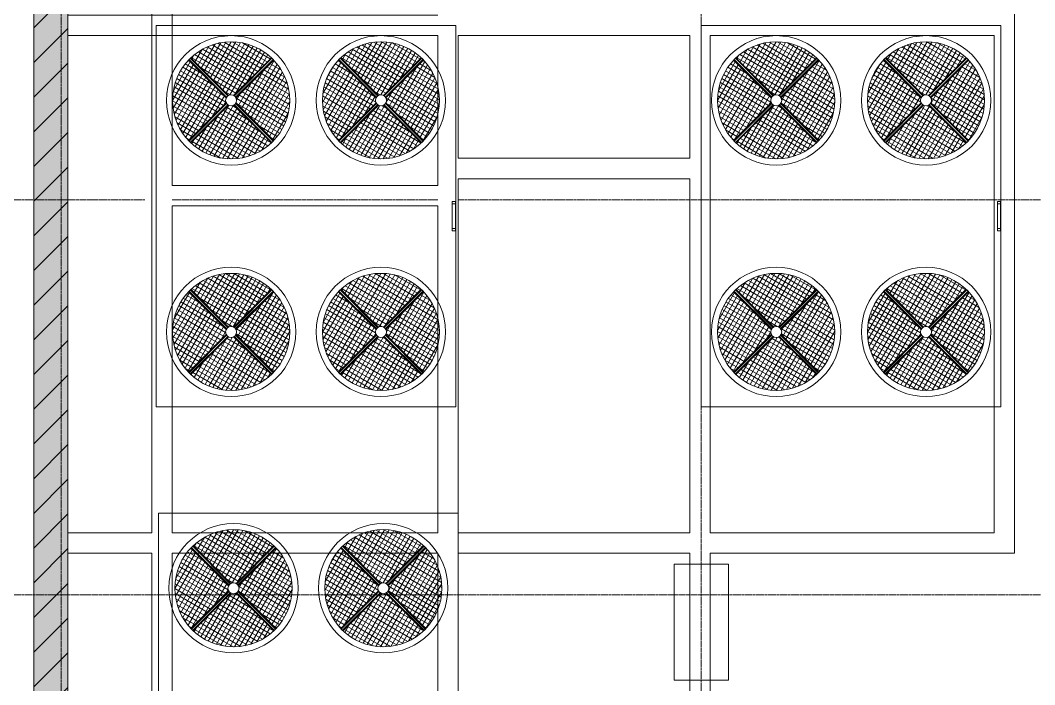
# Model space of a CAD drawing. Header units: millimetres. Extents: x 1499747 to 4341325, y -28481 to 441852.
# Drawn here: x 4232344 to 4239792, y 384705 to 389582 of the extents above; entities that cross this region are included whole.
import ezdxf

# ---------------------------------------------------------------- set-up
doc = ezdxf.new("R2010")
doc.units = ezdxf.units.MM
doc.header["$MEASUREMENT"] = 0
doc.linetypes.add('CENTER2', pattern=[28.575, 19.05, -3.175, 3.175, -3.175])
for name, color, linetype, lineweight in [('13 этаж_25_АР 06.03 custom_70_12 этаж_13_Интерьер - Мебель_Ном._пера__5_Ном._пера__5', 5, 'Continuous', 18), ('13 этаж_25_АР 06.03 custom_70_12 этаж_13_Интерьер - Мебель_Ном._пера__8_Ном._пера__8', 8, 'Continuous', 18), ('13 этаж_25_АР 06.03 custom_70__8 hatch_Ном._пера__8_Ном._пера__8', 8, 'Continuous', 18), ('13 этаж_25_АР 06.03 custom_70__Оси_Ном._пера__8_Ном._пера__8', 8, 'Continuous', 18), ('13 этаж_25_АР 06.03 custom_70_Defpoints_Ном._пера__7_Ном._пера__7', 7, 'Continuous', 18), ('13 этаж_25_АР 06.03 custom_70_мет. конструкции_Ном._пера__5_Ном._пера__5', 5, 'Continuous', 18), ('13 этаж_25_АР 06.03 custom_70_ОВОРУДОВАНИЕ_Ном._пера__6_Ном._пера__6', 6, 'Continuous', 18), ('13 этаж_25_АР 06.03 custom_70_парапет 2_Ном._пера__8_Ном._пера__8', 8, 'Continuous', 18), ('13 этаж_25_Конструктив - Стены Ненесущие Газоблок_Ном._пера__169_Ном._пера__83', 83, 'Continuous', 18), ('13 этаж_25_Конструктив - Стены Ненесущие Газоблок_Ном._пера__47_Ном._пера__7', 7, 'Continuous', 18)]:
    doc.layers.add(name, color=color, linetype=linetype, lineweight=lineweight)
pattern_1 = [(45, (4055820.33, 214029.1), (42.09495, 154.348152), [198.4375, -39.6875, 0, -39.6875])]
pattern_2 = [(150, (4233593.817, 386537.91), (15.60195, 27.02337), []), (240, (4233593.817, 386537.91), (-27.02337, 15.60195), [])]
pattern_3 = [(150, (4233593.817, 386537.91), (15.60195, 27.02337), []), (240, (4233593.817, 386537.91), (-27.02337, 15.60195), [])]
pattern_4 = [(150, (4233693.817, 386537.91), (15.60195, 27.02337), []), (240, (4233693.817, 386537.91), (-27.02337, 15.60195), [])]
pattern_5 = [(150, (4233693.817, 386537.91), (15.60195, 27.02337), []), (240, (4233693.817, 386537.91), (-27.02337, 15.60195), [])]
pattern_6 = [(150, (4237596.007, 386537.91), (15.60195, 27.02337), []), (240, (4237596.007, 386537.91), (-27.02337, 15.60195), [])]
pattern_7 = [(150, (4237596.007, 386537.91), (15.60195, 27.02337), []), (240, (4237596.007, 386537.91), (-27.02337, 15.60195), [])]
pattern_8 = [(150, (4237696.007, 386537.91), (15.60195, 27.02337), []), (240, (4237696.007, 386537.91), (-27.02337, 15.60195), [])]
pattern_9 = [(150, (4237696.007, 386537.91), (15.60195, 27.02337), []), (240, (4237696.007, 386537.91), (-27.02337, 15.60195), [])]
pattern_10 = [(150, (4233611.19, 382956.438), (15.60195, 27.02337), []), (240, (4233611.19, 382956.438), (-27.02337, 15.60195), [])]
pattern_11 = [(150, (4233611.19, 382956.438), (15.60195, 27.02337), []), (240, (4233611.19, 382956.438), (-27.02337, 15.60195), [])]
pattern_12 = [(150, (4233711.19, 382956.438), (15.60195, 27.02337), []), (240, (4233711.19, 382956.438), (-27.02337, 15.60195), [])]
pattern_13 = [(150, (4233711.19, 382956.438), (15.60195, 27.02337), []), (240, (4233711.19, 382956.438), (-27.02337, 15.60195), [])]

msp = doc.modelspace()

# ---------------------------------------------------------------- hatches: boundary and pattern name
at = {"layer": '13 этаж_25_АР 06.03 custom_70__8 hatch_Ном._пера__8_Ном._пера__8', "linetype": 'Continuous', "true_color": 0xc7c8ca}
h = msp.add_hatch(dxfattribs=at)
h.set_pattern_fill('ANSI36_0046_0019', color=9, style=0, pattern_type=2)
h.set_pattern_definition(pattern_1)
h.paths.add_polyline_path([(4232443.7, 382064.7), (4232644, 382064.7), (4232644, 393714.7), (4232443.8, 393714.7)])
h = msp.add_hatch(dxfattribs=at)
h.set_pattern_fill('ANSI36_0046_0019', color=9, style=0, pattern_type=2)
h.set_pattern_definition(pattern_1)
h.paths.add_polyline_path([(4232644, 393714.7), (4232644, 377964.7), (4232644.2, 377964.7), (4232644.2, 377714.8), (4232693.7, 377714.8), (4232693.7, 393714.7)])
at = {"layer": '13 этаж_25_АР 06.03 custom_70_ОВОРУДОВАНИЕ_Ном._пера__6_Ном._пера__6', "linetype": 'Continuous', "true_color": 0xc7c8ca}
h = msp.add_hatch(dxfattribs=at)
h.set_pattern_fill('NET_0046_0019', color=9, style=0, pattern_type=2)
h.set_pattern_definition(pattern_2)
h.paths.add_polyline_path([(4233873.2, 389030.7, -0.243355), (4233910.4, 389030.7), (4234187, 389307.3, 0.397572), (4233596.6, 389307.3)])
h = msp.add_hatch(dxfattribs=at)
h.set_pattern_fill('NET_0046_0019', color=9, style=0, pattern_type=2)
h.set_pattern_definition(pattern_4)
h.paths.add_polyline_path([(4235010.4, 389030.7), (4235287, 389307.3, 0.397572), (4234696.6, 389307.3), (4234973.2, 389030.7, -0.243355)])
h = msp.add_hatch(dxfattribs=at)
h.set_pattern_fill('NET_0046_0019', color=9, style=0, pattern_type=2)
h.set_pattern_definition(pattern_6)
h.paths.add_polyline_path([(4237875.4, 389030.7, -0.243355), (4237912.6, 389030.7), (4238189.2, 389307.3, 0.397572), (4237598.8, 389307.3)])
h = msp.add_hatch(dxfattribs=at)
h.set_pattern_fill('NET_0046_0019', color=9, style=0, pattern_type=2)
h.set_pattern_definition(pattern_8)
h.paths.add_polyline_path([(4239012.6, 389030.7), (4239289.2, 389307.3, 0.397572), (4238698.8, 389307.3), (4238975.4, 389030.7, -0.243355)])
h = msp.add_hatch(dxfattribs=at)
h.set_pattern_fill('NET_0046_0019', color=9, style=0, pattern_type=2)
h.set_pattern_definition(pattern_3)
h.paths.add_polyline_path([(4233579.2, 389290, 0.191496), (4233461.8, 388994.7, 0.191496), (4233579.2, 388699.5), (4233855.8, 388976.1, -0.119927), (4233851.3, 388994.7, -0.119927), (4233855.8, 389013.4)])
h = msp.add_hatch(dxfattribs=at)
h.set_pattern_fill('NET_0046_0019', color=9, style=0, pattern_type=2)
h.set_pattern_definition(pattern_3)
h.paths.add_polyline_path([(4234204.4, 388699.5, 0.191496), (4234321.8, 388994.7, 0.191496), (4234204.4, 389290), (4233927.8, 389013.4, -0.119927), (4233932.3, 388994.7, -0.119927), (4233927.8, 388976.1)])
h = msp.add_hatch(dxfattribs=at)
h.set_pattern_fill('NET_0046_0019', color=9, style=0, pattern_type=2)
h.set_pattern_definition(pattern_5)
h.paths.add_polyline_path([(4234679.2, 388699.5), (4234955.8, 388976.1, -0.119927), (4234951.3, 388994.7, -0.119927), (4234955.8, 389013.4), (4234679.2, 389290, 0.191496), (4234561.8, 388994.7, 0.191496)])
h = msp.add_hatch(dxfattribs=at)
h.set_pattern_fill('NET_0046_0019', color=9, style=0, pattern_type=2)
h.set_pattern_definition(pattern_5)
h.paths.add_polyline_path([(4235304.4, 389290), (4235027.8, 389013.4, -0.119927), (4235032.3, 388994.7, -0.119927), (4235027.8, 388976.1), (4235304.4, 388699.5, 0.191496), (4235421.8, 388994.7, 0.191496)])
h = msp.add_hatch(dxfattribs=at)
h.set_pattern_fill('NET_0046_0019', color=9, style=0, pattern_type=2)
h.set_pattern_definition(pattern_7)
h.paths.add_polyline_path([(4237581.4, 389290, 0.191496), (4237464, 388994.7, 0.191496), (4237581.4, 388699.5), (4237858, 388976.1, -0.119927), (4237853.5, 388994.7, -0.119927), (4237858, 389013.4)])
h = msp.add_hatch(dxfattribs=at)
h.set_pattern_fill('NET_0046_0019', color=9, style=0, pattern_type=2)
h.set_pattern_definition(pattern_7)
h.paths.add_polyline_path([(4238206.6, 388699.5, 0.191496), (4238324, 388994.7, 0.191496), (4238206.6, 389290), (4237930, 389013.4, -0.119927), (4237934.5, 388994.7, -0.119927), (4237930, 388976.1)])
h = msp.add_hatch(dxfattribs=at)
h.set_pattern_fill('NET_0046_0019', color=9, style=0, pattern_type=2)
h.set_pattern_definition(pattern_9)
h.paths.add_polyline_path([(4238681.4, 388699.5), (4238958, 388976.1, -0.119927), (4238953.5, 388994.7, -0.119927), (4238958, 389013.4), (4238681.4, 389290, 0.191496), (4238564, 388994.7, 0.191496)])
h = msp.add_hatch(dxfattribs=at)
h.set_pattern_fill('NET_0046_0019', color=9, style=0, pattern_type=2)
h.set_pattern_definition(pattern_9)
h.paths.add_polyline_path([(4239306.6, 389290), (4239030, 389013.4, -0.119927), (4239034.5, 388994.7, -0.119927), (4239030, 388976.1), (4239306.6, 388699.5, 0.191496), (4239424, 388994.7, 0.191496)])
h = msp.add_hatch(dxfattribs=at)
h.set_pattern_fill('NET_0046_0019', color=9, style=0, pattern_type=2)
h.set_pattern_definition(pattern_2)
h.paths.add_polyline_path([(4233596.6, 388682.1, 0.397572), (4234187, 388682.1), (4233910.4, 388958.7, -0.243355), (4233873.2, 388958.7)])
h = msp.add_hatch(dxfattribs=at)
h.set_pattern_fill('NET_0046_0019', color=9, style=0, pattern_type=2)
h.set_pattern_definition(pattern_4)
h.paths.add_polyline_path([(4235287, 388682.1), (4235010.4, 388958.7, -0.243355), (4234973.2, 388958.7), (4234696.6, 388682.1, 0.397572)])
h = msp.add_hatch(dxfattribs=at)
h.set_pattern_fill('NET_0046_0019', color=9, style=0, pattern_type=2)
h.set_pattern_definition(pattern_6)
h.paths.add_polyline_path([(4237598.8, 388682.1, 0.397572), (4238189.2, 388682.1), (4237912.6, 388958.7, -0.243355), (4237875.4, 388958.7)])
h = msp.add_hatch(dxfattribs=at)
h.set_pattern_fill('NET_0046_0019', color=9, style=0, pattern_type=2)
h.set_pattern_definition(pattern_8)
h.paths.add_polyline_path([(4239289.2, 388682.1), (4239012.6, 388958.7, -0.243355), (4238975.4, 388958.7), (4238698.8, 388682.1, 0.397572)])
h = msp.add_hatch(dxfattribs=at)
h.set_pattern_fill('NET_0046_0019', color=9, style=0, pattern_type=2)
h.set_pattern_definition(pattern_2)
h.paths.add_polyline_path([(4233596.6, 387607.3), (4233873.2, 387330.7, -0.243355), (4233910.4, 387330.7), (4234187, 387607.3, 0.397572)])
h = msp.add_hatch(dxfattribs=at)
h.set_pattern_fill('NET_0046_0019', color=9, style=0, pattern_type=2)
h.set_pattern_definition(pattern_4)
h.paths.add_polyline_path([(4235287, 387607.3, 0.397572), (4234696.6, 387607.3), (4234973.2, 387330.7, -0.243355), (4235010.4, 387330.7)])
h = msp.add_hatch(dxfattribs=at)
h.set_pattern_fill('NET_0046_0019', color=9, style=0, pattern_type=2)
h.set_pattern_definition(pattern_6)
h.paths.add_polyline_path([(4237598.8, 387607.3), (4237875.4, 387330.7, -0.243355), (4237912.6, 387330.7), (4238189.2, 387607.3, 0.397572)])
h = msp.add_hatch(dxfattribs=at)
h.set_pattern_fill('NET_0046_0019', color=9, style=0, pattern_type=2)
h.set_pattern_definition(pattern_8)
h.paths.add_polyline_path([(4239289.2, 387607.3, 0.397572), (4238698.8, 387607.3), (4238975.4, 387330.7, -0.243355), (4239012.6, 387330.7)])
h = msp.add_hatch(dxfattribs=at)
h.set_pattern_fill('NET_0046_0019', color=9, style=0, pattern_type=2)
h.set_pattern_definition(pattern_3)
h.paths.add_polyline_path([(4233579.2, 386999.5), (4233855.8, 387276.1, -0.119927), (4233851.3, 387294.7, -0.119927), (4233855.8, 387313.4), (4233579.2, 387590, 0.191496), (4233461.8, 387294.7, 0.191496)])
h = msp.add_hatch(dxfattribs=at)
h.set_pattern_fill('NET_0046_0019', color=9, style=0, pattern_type=2)
h.set_pattern_definition(pattern_3)
h.paths.add_polyline_path([(4234204.4, 387590), (4233927.8, 387313.4, -0.119927), (4233932.3, 387294.7, -0.119927), (4233927.8, 387276.1), (4234204.4, 386999.5, 0.191496), (4234321.8, 387294.7, 0.191496)])
h = msp.add_hatch(dxfattribs=at)
h.set_pattern_fill('NET_0046_0019', color=9, style=0, pattern_type=2)
h.set_pattern_definition(pattern_5)
h.paths.add_polyline_path([(4234679.2, 387590, 0.191496), (4234561.8, 387294.7, 0.191496), (4234679.2, 386999.5), (4234955.8, 387276.1, -0.119927), (4234951.3, 387294.7, -0.119927), (4234955.8, 387313.4)])
h = msp.add_hatch(dxfattribs=at)
h.set_pattern_fill('NET_0046_0019', color=9, style=0, pattern_type=2)
h.set_pattern_definition(pattern_5)
h.paths.add_polyline_path([(4235304.4, 386999.5, 0.191496), (4235421.8, 387294.7, 0.191496), (4235304.4, 387590), (4235027.8, 387313.4, -0.119927), (4235032.3, 387294.7, -0.119927), (4235027.8, 387276.1)])
h = msp.add_hatch(dxfattribs=at)
h.set_pattern_fill('NET_0046_0019', color=9, style=0, pattern_type=2)
h.set_pattern_definition(pattern_7)
h.paths.add_polyline_path([(4237581.4, 386999.5), (4237858, 387276.1, -0.119927), (4237853.5, 387294.7, -0.119927), (4237858, 387313.4), (4237581.4, 387590, 0.191496), (4237464, 387294.7, 0.191496)])
h = msp.add_hatch(dxfattribs=at)
h.set_pattern_fill('NET_0046_0019', color=9, style=0, pattern_type=2)
h.set_pattern_definition(pattern_7)
h.paths.add_polyline_path([(4238206.6, 387590), (4237930, 387313.4, -0.119927), (4237934.5, 387294.7, -0.119927), (4237930, 387276.1), (4238206.6, 386999.5, 0.191496), (4238324, 387294.7, 0.191496)])
h = msp.add_hatch(dxfattribs=at)
h.set_pattern_fill('NET_0046_0019', color=9, style=0, pattern_type=2)
h.set_pattern_definition(pattern_9)
h.paths.add_polyline_path([(4238681.4, 387590, 0.191496), (4238564, 387294.7, 0.191496), (4238681.4, 386999.5), (4238958, 387276.1, -0.119927), (4238953.5, 387294.7, -0.119927), (4238958, 387313.4)])
h = msp.add_hatch(dxfattribs=at)
h.set_pattern_fill('NET_0046_0019', color=9, style=0, pattern_type=2)
h.set_pattern_definition(pattern_9)
h.paths.add_polyline_path([(4239306.6, 386999.5, 0.191496), (4239424, 387294.7, 0.191496), (4239306.6, 387590), (4239030, 387313.4, -0.119927), (4239034.5, 387294.7, -0.119927), (4239030, 387276.1)])
h = msp.add_hatch(dxfattribs=at)
h.set_pattern_fill('NET_0046_0019', color=9, style=0, pattern_type=2)
h.set_pattern_definition(pattern_2)
h.paths.add_polyline_path([(4233873.2, 387258.7), (4233596.6, 386982.1, 0.397572), (4234187, 386982.1), (4233910.4, 387258.7, -0.243355)])
h = msp.add_hatch(dxfattribs=at)
h.set_pattern_fill('NET_0046_0019', color=9, style=0, pattern_type=2)
h.set_pattern_definition(pattern_4)
h.paths.add_polyline_path([(4235010.4, 387258.7, -0.243355), (4234973.2, 387258.7), (4234696.6, 386982.1, 0.397572), (4235287, 386982.1)])
h = msp.add_hatch(dxfattribs=at)
h.set_pattern_fill('NET_0046_0019', color=9, style=0, pattern_type=2)
h.set_pattern_definition(pattern_6)
h.paths.add_polyline_path([(4237875.4, 387258.7), (4237598.8, 386982.1, 0.397572), (4238189.2, 386982.1), (4237912.6, 387258.7, -0.243355)])
h = msp.add_hatch(dxfattribs=at)
h.set_pattern_fill('NET_0046_0019', color=9, style=0, pattern_type=2)
h.set_pattern_definition(pattern_8)
h.paths.add_polyline_path([(4239012.6, 387258.7, -0.243355), (4238975.4, 387258.7), (4238698.8, 386982.1, 0.397572), (4239289.2, 386982.1)])
h = msp.add_hatch(dxfattribs=at)
h.set_pattern_fill('NET_0046_0019', color=9, style=0, pattern_type=2)
h.set_pattern_definition(pattern_10)
h.paths.add_polyline_path([(4233890.6, 385449.3, -0.243355), (4233927.8, 385449.3), (4234204.4, 385725.9, 0.397572), (4233614, 385725.9)])
h = msp.add_hatch(dxfattribs=at)
h.set_pattern_fill('NET_0046_0019', color=9, style=0, pattern_type=2)
h.set_pattern_definition(pattern_12)
h.paths.add_polyline_path([(4235027.8, 385449.3), (4235304.4, 385725.9, 0.397572), (4234714, 385725.9), (4234990.6, 385449.3, -0.243355)])
h = msp.add_hatch(dxfattribs=at)
h.set_pattern_fill('NET_0046_0019', color=9, style=0, pattern_type=2)
h.set_pattern_definition(pattern_11)
h.paths.add_polyline_path([(4233596.6, 385708.5, 0.191496), (4233479.2, 385413.3, 0.191496), (4233596.6, 385118), (4233873.2, 385394.6, -0.119927), (4233868.7, 385413.3, -0.119927), (4233873.2, 385431.9)])
h = msp.add_hatch(dxfattribs=at)
h.set_pattern_fill('NET_0046_0019', color=9, style=0, pattern_type=2)
h.set_pattern_definition(pattern_11)
h.paths.add_polyline_path([(4234221.8, 385118, 0.191496), (4234339.2, 385413.3, 0.191496), (4234221.8, 385708.5), (4233945.2, 385431.9, -0.119927), (4233949.7, 385413.3, -0.119927), (4233945.2, 385394.6)])
h = msp.add_hatch(dxfattribs=at)
h.set_pattern_fill('NET_0046_0019', color=9, style=0, pattern_type=2)
h.set_pattern_definition(pattern_13)
h.paths.add_polyline_path([(4234696.6, 385118), (4234973.2, 385394.6, -0.119927), (4234968.7, 385413.3, -0.119927), (4234973.2, 385431.9), (4234696.6, 385708.5, 0.191496), (4234579.2, 385413.3, 0.191496)])
h = msp.add_hatch(dxfattribs=at)
h.set_pattern_fill('NET_0046_0019', color=9, style=0, pattern_type=2)
h.set_pattern_definition(pattern_13)
h.paths.add_polyline_path([(4235321.8, 385708.5), (4235045.2, 385431.9, -0.119927), (4235049.7, 385413.3, -0.119927), (4235045.2, 385394.6), (4235321.8, 385118, 0.191496), (4235439.2, 385413.3, 0.191496)])
h = msp.add_hatch(dxfattribs=at)
h.set_pattern_fill('NET_0046_0019', color=9, style=0, pattern_type=2)
h.set_pattern_definition(pattern_10)
h.paths.add_polyline_path([(4233614, 385100.7, 0.397572), (4234204.4, 385100.7), (4233927.8, 385377.3, -0.243355), (4233890.6, 385377.3)])
h = msp.add_hatch(dxfattribs=at)
h.set_pattern_fill('NET_0046_0019', color=9, style=0, pattern_type=2)
h.set_pattern_definition(pattern_12)
h.paths.add_polyline_path([(4235304.4, 385100.7), (4235027.8, 385377.3, -0.243355), (4234990.6, 385377.3), (4234714, 385100.7, 0.397572)])
at = {"layer": '13 этаж_25_Конструктив - Стены Ненесущие Газоблок_Ном._пера__169_Ном._пера__83', "linetype": 'Continuous', "true_color": 0xc7c8ca}
h = msp.add_hatch(dxfattribs=at)
h.set_pattern_fill('БЛОКИ_БЕТОННЫЕ_ЭФФЕКТИВН_72', color=9, style=0, pattern_type=2)
h.set_pattern_definition([(45, (4194944, 382064.74), (-127.2792, 127.2792), [])])
h.paths.add_polyline_path([(4232694, 377714.7), (4232694, 393764.7), (4232444, 393764.7), (4232444, 377714.7)])

# ---------------------------------------------------------------- linework, layer by layer
at = {"layer": '13 этаж_25_АР 06.03 custom_70_12 этаж_13_Интерьер - Мебель_Ном._пера__5_Ном._пера__5', "color": 9, "linetype": 'Continuous', "true_color": 0xc7c8ca, "flags": 128}
msp.add_lwpolyline([(4237144, 385589.7), (4237544, 385589.7), (4237544, 384739.7), (4237144, 384739.7)], close=True, dxfattribs=at)
at = {"layer": '13 этаж_25_АР 06.03 custom_70_12 этаж_13_Интерьер - Мебель_Ном._пера__8_Ном._пера__8', "color": 9, "linetype": 'Continuous', "true_color": 0xc7c8ca, "flags": 128}
msp.add_lwpolyline([(4237144, 385589.7), (4237544, 385589.7), (4237544, 384739.7), (4237144, 384739.7)], close=True, dxfattribs=at)
at = {"layer": '13 этаж_25_АР 06.03 custom_70__Оси_Ном._пера__8_Ном._пера__8', "color": 9, "linetype": 'CENTER2', "true_color": 0xc7c8ca}
for p, q in [((4232644, 393714.7), (4232644, 377964.7)), ((4237344, 393714.7), (4237344, 363914.7)), ((4233259.2, 388264.7), (4202359, 388264.7)), ((4235409.2, 388264.7), (4233459.2, 388264.7)), ((4246744, 388264.7), (4235559.2, 388264.7)), ((4246744, 385364.7), (4231993.9, 385364.7))]:
    msp.add_line(p, q, dxfattribs=at)
at = {"layer": '13 этаж_25_АР 06.03 custom_70_Defpoints_Ном._пера__7_Ном._пера__7', "color": 9, "linetype": 'Continuous', "true_color": 0xc7c8ca}
for p, q in [((4235515.6, 388234.7), (4235538.6, 388234.7)), ((4239517.8, 388234.7), (4239540.8, 388234.7)), ((4235516, 388054.7), (4235539, 388054.7)), ((4239518.2, 388054.7), (4239541.2, 388054.7))]:
    msp.add_line(p, q, dxfattribs=at)
at = {"layer": '13 этаж_25_АР 06.03 custom_70_мет. конструкции_Ном._пера__5_Ном._пера__5', "color": 9, "linetype": 'Continuous', "true_color": 0xc7c8ca, "flags": 128}
for points in [[(4239494, 385669.7), (4239644, 385669.7), (4239644, 393419.7), (4237409.2, 393419.7)], [(4233309.2, 385819.7), (4233309.2, 391169.7)], [(4233459.2, 391169.7), (4233459.2, 388369.7)], [(4232693.7, 389469.7), (4232693.7, 389619.7), (4233309.2, 389619.7)], [(4235409.2, 389469.7), (4233309.2, 389469.7), (4233309.2, 389619.7), (4235409.2, 389619.7)], [(4233309.2, 389469.7), (4232709.2, 389469.7), (4232693.7, 389469.7)], [(4233459.2, 389369.7), (4233459.2, 389519.7)], [(4235409.2, 389469.7), (4235409.2, 389369.7)], [(4235559.2, 388569.7), (4235559.2, 389469.7)], [(4237259.2, 388569.7), (4237259.2, 389469.7), (4235559.2, 389469.7)], [(4237409.2, 388369.7), (4237409.2, 389469.7)], [(4237409.2, 389469.7), (4239494, 389469.7)], [(4239494, 385819.7), (4239494, 389469.7)], [(4235409.2, 388369.7), (4235409.2, 389369.7)], [(4237259.2, 389369.7), (4237259.2, 388569.7)], [(4235559.2, 388569.7), (4237259.2, 388569.7)], [(4233459.2, 388369.7), (4235409.2, 388369.7)], [(4235559.2, 385819.7), (4235559.2, 388419.7)], [(4237259.2, 388219.7), (4237259.2, 388419.7), (4235559.2, 388419.7)], [(4237259.2, 388419.7), (4237259.2, 388369.7)], [(4237259.2, 388369.7), (4237259.2, 388419.7)], [(4237409.2, 385819.7), (4237409.2, 388369.7)], [(4235409.2, 385819.7), (4235409.2, 388219.7), (4233459.2, 388219.7)], [(4233459.2, 388219.7), (4233459.2, 385819.7)], [(4237259.2, 388219.7), (4237259.2, 385819.7)], [(4232693.7, 385669.7), (4232693.7, 385819.7), (4233309.2, 385819.7)], [(4233459.2, 385819.7), (4235409.2, 385819.7)], [(4237259.2, 385819.7), (4235559.2, 385819.7)], [(4239494, 385819.7), (4237409.2, 385819.7)], [(4233309.2, 385669.7), (4232709.2, 385669.7), (4232693.7, 385669.7)], [(4233309.2, 383239.7), (4233309.2, 385669.7)], [(4235409.2, 383239.7), (4235409.2, 385669.7), (4233459.2, 385669.7)], [(4233459.2, 385669.7), (4233459.2, 383239.7)], [(4235559.2, 383239.7), (4235559.2, 385669.7)], [(4237259.2, 383239.7), (4237259.2, 385669.7), (4235559.2, 385669.7)], [(4237259.2, 383089.7), (4237409.2, 383089.7), (4237409.2, 385669.7)], [(4237409.2, 385669.7), (4239494, 385669.7)]]:
    msp.add_lwpolyline(points, dxfattribs=at)
at = {"layer": '13 этаж_25_АР 06.03 custom_70_ОВОРУДОВАНИЕ_Ном._пера__6_Ном._пера__6', "color": 9, "linetype": 'Continuous', "true_color": 0xc7c8ca}
for p, q in [((4233855.8, 389013.4), (4233579.1, 389290.1)), ((4233859.1, 389018.7), (4233583.4, 389294.4)), ((4233867.8, 389027.4), (4233592.1, 389303.1)), ((4233873.2, 389030.7), (4233596.5, 389307.5)), ((4234187.2, 389307.5), (4233910.4, 389030.7)), ((4234191.5, 389303.1), (4233915.8, 389027.4)), ((4234200.2, 389294.4), (4233924.5, 389018.7)), ((4234204.5, 389290.1), (4233927.8, 389013.4)), ((4234679.1, 389290.1), (4234955.8, 389013.4)), ((4234683.4, 389294.4), (4234959.1, 389018.7)), ((4234692.1, 389303.1), (4234967.8, 389027.4)), ((4234696.5, 389307.5), (4234973.2, 389030.7)), ((4235010.4, 389030.7), (4235287.2, 389307.5)), ((4235015.8, 389027.4), (4235291.5, 389303.1)), ((4235024.5, 389018.7), (4235300.2, 389294.4)), ((4235027.8, 389013.4), (4235304.5, 389290.1)), ((4237858, 389013.4), (4237581.3, 389290.1)), ((4237861.3, 389018.7), (4237585.6, 389294.4)), ((4237870, 389027.4), (4237594.3, 389303.1)), ((4237875.4, 389030.7), (4237598.7, 389307.5)), ((4238189.4, 389307.5), (4237912.6, 389030.7)), ((4238193.7, 389303.1), (4237918, 389027.4)), ((4238202.4, 389294.4), (4237926.7, 389018.7)), ((4238206.7, 389290.1), (4237930, 389013.4)), ((4238681.3, 389290.1), (4238958, 389013.4)), ((4238685.6, 389294.4), (4238961.3, 389018.7)), ((4238694.3, 389303.1), (4238970, 389027.4)), ((4238698.7, 389307.5), (4238975.4, 389030.7)), ((4239012.6, 389030.7), (4239289.4, 389307.5)), ((4239018, 389027.4), (4239293.7, 389303.1)), ((4239026.7, 389018.7), (4239302.4, 389294.4)), ((4239030, 389013.4), (4239306.7, 389290.1)), ((4233855.8, 388976.1), (4233579.1, 388699.4)), ((4233859.1, 388970.8), (4233583.4, 388695)), ((4233867.8, 388962.1), (4233592.1, 388686.4)), ((4233873.2, 388958.7), (4233596.5, 388682)), ((4234187.2, 388682), (4233910.4, 388958.7)), ((4234191.5, 388686.4), (4233915.8, 388962.1)), ((4234200.2, 388695), (4233924.5, 388970.8)), ((4234204.5, 388699.4), (4233927.8, 388976.1)), ((4234679.1, 388699.4), (4234955.8, 388976.1)), ((4234683.4, 388695), (4234959.1, 388970.8)), ((4234692.1, 388686.4), (4234967.8, 388962.1)), ((4234696.5, 388682), (4234973.2, 388958.7)), ((4235010.4, 388958.7), (4235287.2, 388682)), ((4235015.8, 388962.1), (4235291.5, 388686.4)), ((4235024.5, 388970.8), (4235300.2, 388695)), ((4235027.8, 388976.1), (4235304.5, 388699.4)), ((4237858, 388976.1), (4237581.3, 388699.4)), ((4237861.3, 388970.8), (4237585.6, 388695)), ((4237870, 388962.1), (4237594.3, 388686.4)), ((4237875.4, 388958.7), (4237598.7, 388682)), ((4238189.4, 388682), (4237912.6, 388958.7)), ((4238193.7, 388686.4), (4237918, 388962.1)), ((4238202.4, 388695), (4237926.7, 388970.8)), ((4238206.7, 388699.4), (4237930, 388976.1)), ((4238681.3, 388699.4), (4238958, 388976.1)), ((4238685.6, 388695), (4238961.3, 388970.8)), ((4238694.3, 388686.4), (4238970, 388962.1)), ((4238698.7, 388682), (4238975.4, 388958.7)), ((4239012.6, 388958.7), (4239289.4, 388682)), ((4239018, 388962.1), (4239293.7, 388686.4)), ((4239026.7, 388970.8), (4239302.4, 388695)), ((4239030, 388976.1), (4239306.7, 388699.4)), ((4235515.6, 388252.2), (4235538.6, 388252.2)), ((4235515.6, 388252.2), (4235516, 388037.2)), ((4235538.6, 388252.2), (4235539, 388037.2)), ((4235541.7, 388223.7), (4235542, 388065.7)), ((4239517.8, 388252.2), (4239540.8, 388252.2)), ((4239517.8, 388252.2), (4239518.2, 388037.2)), ((4239540.8, 388252.2), (4239541.2, 388037.2)), ((4239543.8, 388223.7), (4239544.2, 388065.7)), ((4235516, 388037.2), (4235539, 388037.2)), ((4239518.2, 388037.2), (4239541.2, 388037.2)), ((4233867.8, 387327.4), (4233592.1, 387603.1)), ((4233873.2, 387330.7), (4233596.5, 387607.5)), ((4234187.2, 387607.5), (4233910.4, 387330.7)), ((4234191.5, 387603.1), (4233915.8, 387327.4)), ((4234692.1, 387603.1), (4234967.8, 387327.4)), ((4234696.5, 387607.5), (4234973.2, 387330.7)), ((4235010.4, 387330.7), (4235287.2, 387607.5)), ((4235015.8, 387327.4), (4235291.5, 387603.1)), ((4237870, 387327.4), (4237594.3, 387603.1)), ((4237875.4, 387330.7), (4237598.7, 387607.5)), ((4238189.4, 387607.5), (4237912.6, 387330.7)), ((4238193.7, 387603.1), (4237918, 387327.4)), ((4238694.3, 387603.1), (4238970, 387327.4)), ((4238698.7, 387607.5), (4238975.4, 387330.7)), ((4239012.6, 387330.7), (4239289.4, 387607.5)), ((4239018, 387327.4), (4239293.7, 387603.1)), ((4233855.8, 387313.4), (4233579.1, 387590.1)), ((4233859.1, 387318.7), (4233583.4, 387594.4)), ((4234200.2, 387594.4), (4233924.5, 387318.7)), ((4234204.5, 387590.1), (4233927.8, 387313.4)), ((4234679.1, 387590.1), (4234955.8, 387313.4)), ((4234683.4, 387594.4), (4234959.1, 387318.7)), ((4235024.5, 387318.7), (4235300.2, 387594.4)), ((4235027.8, 387313.4), (4235304.5, 387590.1)), ((4237858, 387313.4), (4237581.3, 387590.1)), ((4237861.3, 387318.7), (4237585.6, 387594.4)), ((4238202.4, 387594.4), (4237926.7, 387318.7)), ((4238206.7, 387590.1), (4237930, 387313.4)), ((4238681.3, 387590.1), (4238958, 387313.4)), ((4238685.6, 387594.4), (4238961.3, 387318.7)), ((4239026.7, 387318.7), (4239302.4, 387594.4)), ((4239030, 387313.4), (4239306.7, 387590.1)), ((4233855.8, 387276.1), (4233579.1, 386999.4)), ((4233859.1, 387270.8), (4233583.4, 386995)), ((4233867.8, 387262.1), (4233592.1, 386986.4)), ((4233873.2, 387258.7), (4233596.5, 386982)), ((4234187.2, 386982), (4233910.4, 387258.7)), ((4234191.5, 386986.4), (4233915.8, 387262.1)), ((4234200.2, 386995), (4233924.5, 387270.8)), ((4234204.5, 386999.4), (4233927.8, 387276.1)), ((4234679.1, 386999.4), (4234955.8, 387276.1)), ((4234683.4, 386995), (4234959.1, 387270.8)), ((4234692.1, 386986.4), (4234967.8, 387262.1)), ((4234696.5, 386982), (4234973.2, 387258.7)), ((4235010.4, 387258.7), (4235287.2, 386982)), ((4235015.8, 387262.1), (4235291.5, 386986.4)), ((4235024.5, 387270.8), (4235300.2, 386995)), ((4235027.8, 387276.1), (4235304.5, 386999.4)), ((4237858, 387276.1), (4237581.3, 386999.4)), ((4237861.3, 387270.8), (4237585.6, 386995)), ((4237870, 387262.1), (4237594.3, 386986.4)), ((4237875.4, 387258.7), (4237598.7, 386982)), ((4238189.4, 386982), (4237912.6, 387258.7)), ((4238193.7, 386986.4), (4237918, 387262.1)), ((4238202.4, 386995), (4237926.7, 387270.8)), ((4238206.7, 386999.4), (4237930, 387276.1)), ((4238681.3, 386999.4), (4238958, 387276.1)), ((4238685.6, 386995), (4238961.3, 387270.8)), ((4238694.3, 386986.4), (4238970, 387262.1)), ((4238698.7, 386982), (4238975.4, 387258.7)), ((4239012.6, 387258.7), (4239289.4, 386982)), ((4239018, 387262.1), (4239293.7, 386986.4)), ((4239026.7, 387270.8), (4239302.4, 386995)), ((4239030, 387276.1), (4239306.7, 386999.4)), ((4233873.2, 385431.9), (4233596.5, 385708.6)), ((4233876.5, 385437.3), (4233600.8, 385713)), ((4233885.2, 385445.9), (4233609.5, 385721.6)), ((4233890.6, 385449.3), (4233613.8, 385726)), ((4234204.5, 385726), (4233927.8, 385449.3)), ((4234208.9, 385721.6), (4233933.2, 385445.9)), ((4234217.6, 385713), (4233941.9, 385437.3)), ((4234221.9, 385708.6), (4233945.2, 385431.9)), ((4234696.5, 385708.6), (4234973.2, 385431.9)), ((4234700.8, 385713), (4234976.5, 385437.3)), ((4234709.5, 385721.6), (4234985.2, 385445.9)), ((4234713.8, 385726), (4234990.6, 385449.3)), ((4235027.8, 385449.3), (4235304.5, 385726)), ((4235033.2, 385445.9), (4235308.9, 385721.6)), ((4235041.9, 385437.3), (4235317.6, 385713)), ((4235045.2, 385431.9), (4235321.9, 385708.6)), ((4233873.2, 385394.6), (4233596.5, 385117.9)), ((4233876.5, 385389.3), (4233600.8, 385113.6)), ((4233885.2, 385380.6), (4233609.5, 385104.9)), ((4233890.6, 385377.3), (4233613.8, 385100.5)), ((4234204.5, 385100.5), (4233927.8, 385377.3)), ((4234208.9, 385104.9), (4233933.2, 385380.6)), ((4234217.6, 385113.6), (4233941.9, 385389.3)), ((4234221.9, 385117.9), (4233945.2, 385394.6)), ((4234696.5, 385117.9), (4234973.2, 385394.6)), ((4234700.8, 385113.6), (4234976.5, 385389.3)), ((4234709.5, 385104.9), (4234985.2, 385380.6)), ((4234713.8, 385100.5), (4234990.6, 385377.3)), ((4235027.8, 385377.3), (4235304.5, 385100.5)), ((4235033.2, 385380.6), (4235308.9, 385104.9)), ((4235041.9, 385389.3), (4235317.6, 385113.6)), ((4235045.2, 385394.6), (4235321.9, 385117.9))]:
    msp.add_line(p, q, dxfattribs=at)
at = {"layer": '13 этаж_25_АР 06.03 custom_70_ОВОРУДОВАНИЕ_Ном._пера__6_Ном._пера__6', "color": 9, "linetype": 'Continuous', "true_color": 0xc7c8ca, "flags": 128}
for points in [[(4233341.8, 386744.7), (4235541.8, 386744.7), (4235541.8, 389544.7), (4233341.8, 389544.7)], [(4237344, 386744.7), (4239544, 386744.7), (4239544, 389544.7), (4237344, 389544.7)], [(4233359.2, 383163.3), (4235559.2, 383163.3), (4235559.2, 385963.3), (4233359.2, 385963.3)]]:
    msp.add_lwpolyline(points, close=True, dxfattribs=at)
at = {"layer": '13 этаж_25_АР 06.03 custom_70_ОВОРУДОВАНИЕ_Ном._пера__6_Ном._пера__6', "color": 9, "linetype": 'Continuous', "true_color": 0xc7c8ca}
for centre, radius in [((4233891.8, 388994.7), 474.7), ((4234991.8, 388994.7), 474.7), ((4237894, 388994.7), 474.7), ((4238994, 388994.7), 474.7), ((4233891.8, 388994.7), 430), ((4233891.8, 388994.7), 430), ((4234991.8, 388994.7), 430), ((4234991.8, 388994.7), 430), ((4237894, 388994.7), 430), ((4237894, 388994.7), 430), ((4238994, 388994.7), 430), ((4238994, 388994.7), 430), ((4233891.8, 388994.7), 40.5), ((4234991.8, 388994.7), 40.5), ((4237894, 388994.7), 40.5), ((4238994, 388994.7), 40.5), ((4233891.8, 387294.7), 474.7), ((4234991.8, 387294.7), 474.7), ((4237894, 387294.7), 474.7), ((4238994, 387294.7), 474.7), ((4233891.8, 387294.7), 430), ((4233891.8, 387294.7), 430), ((4234991.8, 387294.7), 430), ((4234991.8, 387294.7), 430), ((4237894, 387294.7), 430), ((4237894, 387294.7), 430), ((4238994, 387294.7), 430), ((4238994, 387294.7), 430), ((4233891.8, 387294.7), 40.5), ((4234991.8, 387294.7), 40.5), ((4237894, 387294.7), 40.5), ((4238994, 387294.7), 40.5), ((4233909.2, 385413.3), 474.7), ((4233909.2, 385413.3), 430), ((4233909.2, 385413.3), 430), ((4235009.2, 385413.3), 474.7), ((4235009.2, 385413.3), 430), ((4235009.2, 385413.3), 430), ((4233909.2, 385413.3), 40.5), ((4235009.2, 385413.3), 40.5)]:
    msp.add_circle(centre, radius, dxfattribs=at)
at = {"layer": '13 этаж_25_АР 06.03 custom_70_парапет 2_Ном._пера__8_Ном._пера__8', "color": 9, "linetype": 'Continuous', "true_color": 0xc7c8ca}
for p, q in [((4232444, 393714.7), (4232443.7, 377964.7)), ((4232693.7, 392164.9), (4232693.7, 377714.8))]:
    msp.add_line(p, q, dxfattribs=at)
at = {"layer": '13 этаж_25_Конструктив - Стены Ненесущие Газоблок_Ном._пера__47_Ном._пера__7', "color": 9, "linetype": 'Continuous', "true_color": 0xc7c8ca, "flags": 128}
for points in [[(4232444, 393764.7), (4232444, 377714.7)], [(4232694, 377714.7), (4232694, 393764.7)]]:
    msp.add_lwpolyline(points, dxfattribs=at)

doc.saveas('drawing.dxf')
